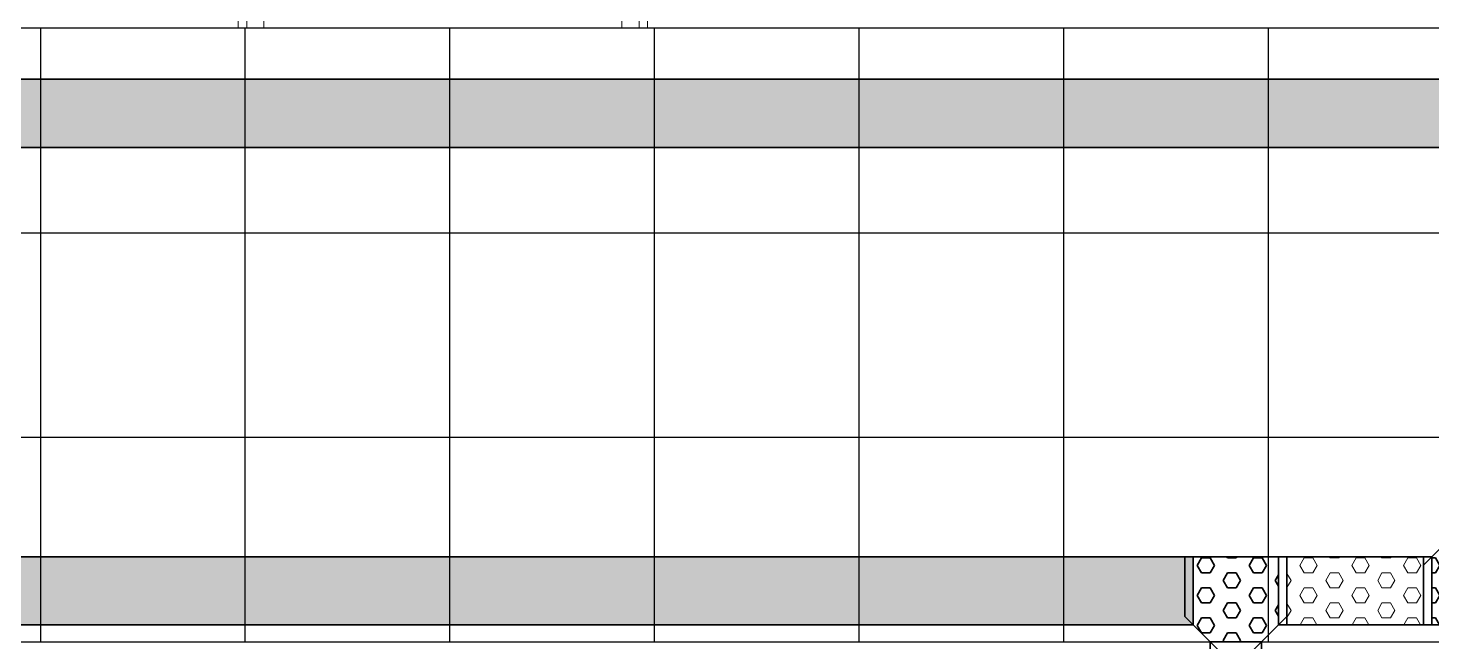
# Model space of a CAD drawing. Extents: x -509638 to 57327, y -29287 to 19916.
# Drawn here: x 39459 to 43576, y -2710 to -910 of the extents above; entities that cross this region are included whole.
import ezdxf

# ---------------------------------------------------------------- set-up
doc = ezdxf.new("R2010")
doc.units = 0
doc.header["$LTSCALE"] = 0.25
doc.linetypes.add('DASHDOT', pattern=[25.4, 12.7, -6.35, 0, -6.35])
for name, color, linetype, lineweight in [('01-First Floor$0$Aluminum', 251, 'Continuous', 5), ('01-First Floor$0$Walls', 251, 'Continuous', 5), ('E-CABL-TRAY', 10, 'Continuous', 35), ('E-LITE-CLNG-CNDT', 6, 'DASHDOT', 35), ('T-CABL-TRAY', 60, 'Continuous', 35)]:
    doc.layers.add(name, color=color, linetype=linetype, lineweight=lineweight)
doc.layers.add('01-First Floor$0$FALSE CEILING', color=251, linetype='Continuous')

# ---------------------------------------------------------------- blocks, each defined once
blk = doc.blocks.new('01-First Floor$0$A$C37be4daf')
at = {"layer": '01-First Floor$0$Aluminum'}
for p, q in [((1416, 598.2), (216, 598.2)), ((241, 498.2), (241, 598.2)), ((291, 548.2), (291, 598.2)), ((1341, 548.2), (1341, 598.2)), ((1391, 498.2), (1391, 598.2)), ((1391, 548.2), (241, 548.2)), ((291, 573.2), (1341, 573.2)), ((1416, 498.2), (216, 498.2))]:
    blk.add_line(p, q, dxfattribs=at)
at = {"layer": '01-First Floor$0$Walls'}
for p, q in [((216, 498.2), (216, 598.2)), ((1416, 498.2), (1416, 598.2))]:
    blk.add_line(p, q, dxfattribs=at)
blk = doc.blocks.new('01-First Floor')
at = {"layer": '01-First Floor$0$FALSE CEILING', "linetype": 'Continuous'}
for p, q in [((39496.4, -2710), (39496.4, -910)), ((40096.4, -2710), (40096.4, -910)), ((40696.4, -2710), (40696.4, -910)), ((41296.4, -2710), (41296.4, -910)), ((41896.4, -2710), (41896.4, -910)), ((42496.4, -2710), (42496.4, -910)), ((43096.4, -2710), (43096.4, -910)), ((8296.4, -1510), (48976, -1510)), ((8296.4, -2110), (48976, -2110))]:
    blk.add_line(p, q, dxfattribs=at)
at = {"layer": '01-First Floor$0$FALSE CEILING'}
blk.add_lwpolyline([(48976, -910), (8296.4, -910), (8296.4, -2710), (48976, -2710), (48976, -910)], dxfattribs=at)
at = {"rotation": 180}
blk.add_blockref('01-First Floor$0$A$C37be4daf', (41492, -311.8), dxfattribs=at)
blk = doc.blocks.new('*U27')
at = {"lineweight": 0}
h = blk.add_hatch(dxfattribs=at)
h.set_pattern_fill('HEX', color=253, scale=8, angle=270, style=0)
h.set_pattern_definition([(270, (1e-10, -7838.563), (43.9941, 8e-13), [25.4, -50.8]), (30, (1e-10, -7838.563), (-21.99705, 38.1), [25.4, -50.8]), (330, (1e-10, -7863.963), (21.99705, 38.1), [25.4, -50.8])])
h.paths.add_polyline_path([(0, 0), (-200, 0), (-200, -9525), (0, -9525)])
at = {"color": 0}
for p, q in [((0, 0), (0, -9525)), ((-200, 0), (-200, -9525))]:
    blk.add_line(p, q, dxfattribs=at)
blk = doc.blocks.new('*U51')
at = {"lineweight": 0}
h = blk.add_hatch(dxfattribs=at)
h.set_pattern_fill('HEX', color=253, scale=8, angle=270, style=0)
h.set_pattern_definition([(270, (2e-10, -9388.563), (43.9941, 8e-13), [25.4, -50.8]), (30, (2e-10, -9388.563), (-21.99705, 38.1), [25.4, -50.8]), (330, (2e-10, -9413.963), (21.99705, 38.1), [25.4, -50.8])])
h.paths.add_polyline_path([(-200, -9550), (0, -9550), (0, 0), (-200, 0)])
at = {"color": 0}
for p, q in [((0, 0), (0, -9550)), ((-200, 0), (-200, -9550)), ((0, -9550), (-200, -9550))]:
    blk.add_line(p, q, dxfattribs=at)
blk = doc.blocks.new('*U11')
h = blk.add_hatch()
h.set_pattern_fill('HEX', color=253, scale=8, angle=-90, style=0)
h.paths.add_polyline_path([(0, -250), (0, 0), (-200, 0), (-250, -50), (-250, -200), (-200, -250)])
at = {"color": 0}
for p, q in [((-200, 0), (-200, 50)), ((0, 0), (0, 50)), ((-250, -50), (-200, 0)), ((0, 0), (0, -250)), ((-250, -50), (-300, -50)), ((-250, -200), (-300, -200)), ((-250, -200), (-200, -250)), ((-200, -250), (-200, -300)), ((0, -250), (0, -300))]:
    blk.add_line(p, q, dxfattribs=at)
at = {"color": 253}
for p, q in [((-200, 0), (-175, 25)), ((-200, 0), (0, 0)), ((-175, 25), (0, 25)), ((-250, -50), (-275, -75)), ((-275, -75), (-275, -175)), ((-250, -50), (-250, -200)), ((-250, -200), (-275, -175)), ((-200, -250), (0, -250)), ((-200, -250), (-175, -275)), ((-175, -275), (0, -275))]:
    blk.add_line(p, q, dxfattribs=at)
blk = doc.blocks.new('*U29')
h = blk.add_hatch()
h.set_pattern_fill('HEX', color=253, scale=8, angle=-90, style=0)
h.paths.add_polyline_path([(0, 0), (-200, 0), (-250, -50), (-250, -200), (-200, -250), (0, -250)])
at = {"color": 0}
for p, q in [((-200, 0), (-200, 50)), ((0, 0), (0, 50)), ((-250, -50), (-200, 0)), ((0, 0), (0, -250)), ((-250, -50), (-300, -50)), ((-250, -200), (-300, -200)), ((-250, -200), (-200, -250)), ((-200, -250), (-200, -300)), ((0, -250), (0, -300))]:
    blk.add_line(p, q, dxfattribs=at)
at = {"color": 253}
for p, q in [((-200, 0), (-175, 25)), ((-200, 0), (0, 0)), ((-175, 25), (0, 25)), ((-250, -50), (-275, -75)), ((-275, -75), (-275, -175)), ((-250, -50), (-250, -200)), ((-250, -200), (-275, -175)), ((-200, -250), (0, -250)), ((-200, -250), (-175, -275)), ((-175, -275), (0, -275))]:
    blk.add_line(p, q, dxfattribs=at)
blk = doc.blocks.new('*U41')
at = {"lineweight": 0}
h = blk.add_hatch(dxfattribs=at)
h.set_pattern_fill('HEX', color=253, scale=8, angle=270, style=0)
h.set_pattern_definition([(270, (3e-10, -16971.62), (43.99409, 8e-13), [25.4, -50.8]), (30, (3e-10, -16971.62), (-21.99705, 38.1), [25.4, -50.8]), (330, (3e-10, -16997.02), (21.99705, 38.1), [25.4, -50.8])])
h.paths.add_polyline_path([(-200, -400), (0, -400), (0, 0), (-200, 0)])
at = {"color": 0}
for p, q in [((0, 0), (-200, 0)), ((0, 0), (0, -400)), ((-200, 0), (-200, -400)), ((0, -400), (-200, -400))]:
    blk.add_line(p, q, dxfattribs=at)

msp = doc.modelspace()

# ---------------------------------------------------------------- block references
at = {"layer": 'E-CABL-TRAY', "xscale": -1, "rotation": 90}
msp.add_blockref('*U27', (34876, -1260), dxfattribs=at)
at = {"layer": 'E-LITE-CLNG-CNDT'}
msp.add_blockref('01-First Floor', (0, 0), dxfattribs=at)
at = {"layer": 'T-CABL-TRAY', "linetype": 'Continuous'}
for name, p, rotation in [('*U29', (43826, -2660, 0), 269.9999999999999), ('*U11', (42876, -2460, 0), 89.99999999999993), ('*U41', (43551, -2660), 270)]:
    msp.add_blockref(name, p, dxfattribs=dict(at, rotation=rotation))
at = {"layer": 'T-CABL-TRAY', "linetype": 'Continuous', "xscale": -1, "rotation": 90}
msp.add_blockref('*U51', (33326, -2660), dxfattribs=at)

doc.saveas('drawing.dxf')
